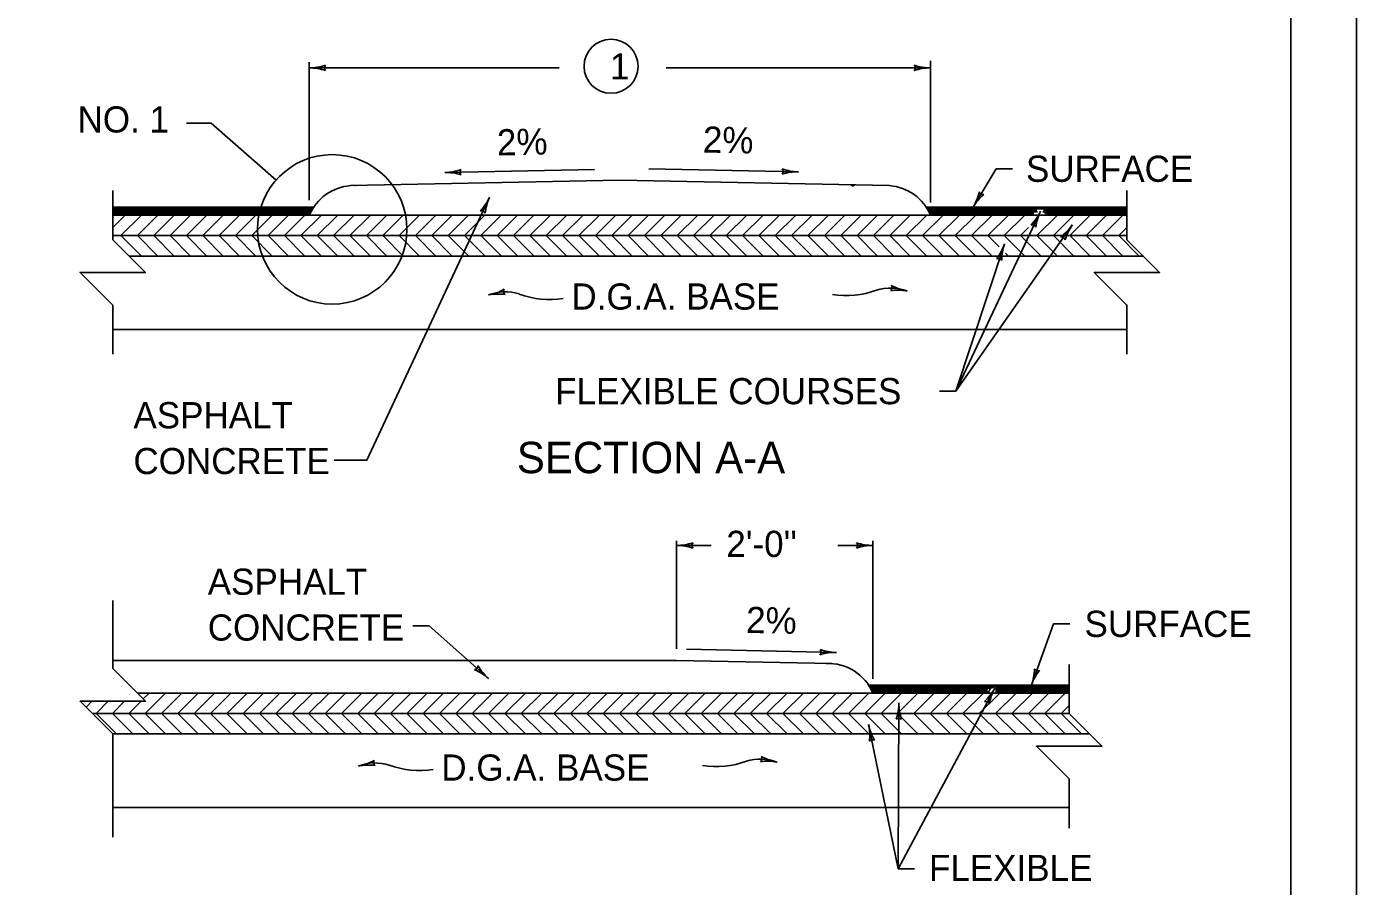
# Model space of a CAD drawing. Extents: x 997.6 to 1036.6, y 998.9 to 1022.6.
# Drawn here: x 1025.84 to 1036, y 1006.08 to 1012.65 of the extents above; entities that cross this region are included whole.
import ezdxf

# ---------------------------------------------------------------- set-up
doc = ezdxf.new("R2010")
doc.units = 0
for name, color, linetype in [('Level 1', 7, 'Continuous'), ('Level 10', 7, 'Continuous'), ('Level 11', 7, 'Continuous'), ('Level 14', 7, 'Continuous')]:
    doc.layers.add(name, color=color, linetype=linetype)

msp = doc.modelspace()

# ---------------------------------------------------------------- linework, layer by layer
at = {"layer": 'Level 1'}
for p, q in [((1027.996, 1011.326), (1027.996, 1012.382)), ((1032.746, 1011.308), (1032.746, 1012.391)), ((1029.907, 1012.337), (1027.996, 1012.337)), ((1032.746, 1012.337), (1030.724, 1012.337)), ((1027.06, 1011.916), (1027.247, 1011.916)), ((1027.247, 1011.916), (1027.745, 1011.48)), ((1031.736, 1011.543), (1030.592, 1011.567)), ((1033.247, 1011.567), (1033.071, 1011.273)), ((1033.372, 1011.567), (1033.247, 1011.567)), ((1028.313, 1011.438), (1030.371, 1011.481)), ((1029.033, 1011.539), (1030.177, 1011.562)), ((1032.432, 1011.438), (1030.371, 1011.481)), ((1028.03, 1011.273), (1026.496, 1011.273)), ((1028.438, 1009.34), (1029.376, 1011.35)), ((1032.713, 1011.273), (1034.246, 1011.273)), ((1028.023, 1011.262), (1026.496, 1011.262)), ((1028.016, 1011.25), (1026.496, 1011.25)), ((1028.012, 1011.242), (1026.496, 1011.242)), ((1028.007, 1011.234), (1026.496, 1011.234)), ((1028.003, 1011.225), (1026.496, 1011.225)), ((1032.746, 1011.213), (1026.496, 1011.213)), ((1026.496, 1011.119), (1026.59, 1011.213)), ((1026.559, 1011.056), (1026.715, 1011.213)), ((1026.684, 1011.056), (1026.84, 1011.213)), ((1026.809, 1011.056), (1026.965, 1011.213)), ((1026.934, 1011.056), (1027.09, 1011.213)), ((1027.059, 1011.056), (1027.215, 1011.213)), ((1027.184, 1011.056), (1027.34, 1011.213)), ((1027.309, 1011.056), (1027.465, 1011.213)), ((1027.434, 1011.056), (1027.59, 1011.213)), ((1027.559, 1011.056), (1027.715, 1011.213)), ((1027.684, 1011.056), (1027.84, 1011.213)), ((1027.809, 1011.056), (1027.965, 1011.213)), ((1027.934, 1011.056), (1028.09, 1011.213)), ((1028.059, 1011.056), (1028.215, 1011.213)), ((1028.184, 1011.056), (1028.34, 1011.213)), ((1028.309, 1011.056), (1028.465, 1011.213)), ((1028.434, 1011.056), (1028.59, 1011.213)), ((1028.559, 1011.056), (1028.715, 1011.213)), ((1028.684, 1011.056), (1028.84, 1011.213)), ((1028.809, 1011.056), (1028.965, 1011.213)), ((1028.934, 1011.056), (1029.09, 1011.213)), ((1029.059, 1011.056), (1029.215, 1011.213)), ((1029.184, 1011.056), (1029.34, 1011.213)), ((1029.309, 1011.056), (1029.465, 1011.213)), ((1029.434, 1011.056), (1029.59, 1011.213)), ((1029.559, 1011.056), (1029.715, 1011.213)), ((1029.684, 1011.056), (1029.841, 1011.213)), ((1029.809, 1011.056), (1029.966, 1011.213)), ((1029.934, 1011.056), (1030.091, 1011.213)), ((1030.059, 1011.056), (1030.216, 1011.213)), ((1030.184, 1011.056), (1030.341, 1011.213)), ((1030.309, 1011.056), (1030.466, 1011.213)), ((1030.434, 1011.056), (1030.591, 1011.213)), ((1030.559, 1011.056), (1030.716, 1011.213)), ((1030.684, 1011.056), (1030.841, 1011.213)), ((1030.809, 1011.056), (1030.966, 1011.213)), ((1030.934, 1011.056), (1031.091, 1011.213)), ((1031.059, 1011.056), (1031.216, 1011.213)), ((1031.184, 1011.056), (1031.341, 1011.213)), ((1031.309, 1011.056), (1031.466, 1011.213)), ((1031.434, 1011.056), (1031.591, 1011.213)), ((1031.559, 1011.056), (1031.716, 1011.213)), ((1031.684, 1011.056), (1031.841, 1011.213)), ((1031.809, 1011.056), (1031.966, 1011.213)), ((1031.934, 1011.056), (1032.091, 1011.213)), ((1032.059, 1011.056), (1032.216, 1011.213)), ((1032.184, 1011.056), (1032.341, 1011.213)), ((1032.309, 1011.056), (1032.466, 1011.213)), ((1032.434, 1011.056), (1032.591, 1011.213)), ((1032.559, 1011.056), (1032.716, 1011.213)), ((1032.684, 1011.056), (1032.841, 1011.213)), ((1032.721, 1011.262), (1034.246, 1011.262)), ((1032.728, 1011.25), (1033.557, 1011.25)), ((1032.734, 1011.239), (1033.562, 1011.239)), ((1032.739, 1011.23), (1033.533, 1011.23)), ((1032.743, 1011.221), (1033.536, 1011.221)), ((1032.746, 1011.213), (1034.246, 1011.213)), ((1032.809, 1011.056), (1032.966, 1011.213)), ((1032.934, 1011.056), (1033.091, 1011.213)), ((1033.586, 1011.242), (1032.939, 1009.868)), ((1033.059, 1011.056), (1033.216, 1011.213)), ((1033.184, 1011.056), (1033.341, 1011.213)), ((1033.309, 1011.056), (1033.466, 1011.213)), ((1033.559, 1011.056), (1033.716, 1011.213)), ((1033.604, 1011.239), (1034.246, 1011.239)), ((1033.608, 1011.25), (1034.246, 1011.25)), ((1033.616, 1011.23), (1034.246, 1011.23)), ((1033.623, 1011.221), (1034.246, 1011.221)), ((1033.684, 1011.056), (1033.841, 1011.213)), ((1033.809, 1011.056), (1033.966, 1011.213)), ((1033.934, 1011.056), (1034.091, 1011.213)), ((1034.059, 1011.056), (1034.216, 1011.213)), ((1032.939, 1009.868), (1033.829, 1011.138)), ((1033.434, 1011.056), (1033.495, 1011.117)), ((1034.184, 1011.056), (1034.246, 1011.119)), ((1034.246, 1011.056), (1026.496, 1011.056)), ((1026.715, 1010.9), (1026.559, 1011.056)), ((1026.84, 1010.9), (1026.684, 1011.056)), ((1026.965, 1010.9), (1026.809, 1011.056)), ((1027.09, 1010.9), (1026.934, 1011.056)), ((1027.215, 1010.9), (1027.059, 1011.056)), ((1027.34, 1010.9), (1027.184, 1011.056)), ((1027.465, 1010.9), (1027.309, 1011.056)), ((1027.59, 1010.9), (1027.434, 1011.056)), ((1027.715, 1010.9), (1027.559, 1011.056)), ((1027.84, 1010.9), (1027.684, 1011.056)), ((1027.965, 1010.9), (1027.809, 1011.056)), ((1028.09, 1010.9), (1027.934, 1011.056)), ((1028.215, 1010.9), (1028.059, 1011.056)), ((1028.34, 1010.9), (1028.184, 1011.056)), ((1028.465, 1010.9), (1028.309, 1011.056)), ((1028.59, 1010.9), (1028.434, 1011.056)), ((1028.715, 1010.9), (1028.559, 1011.056)), ((1028.84, 1010.9), (1028.684, 1011.056)), ((1028.966, 1010.9), (1028.809, 1011.056)), ((1029.091, 1010.9), (1028.934, 1011.056)), ((1029.216, 1010.9), (1029.059, 1011.056)), ((1029.341, 1010.9), (1029.184, 1011.056)), ((1029.466, 1010.9), (1029.309, 1011.056)), ((1029.591, 1010.9), (1029.434, 1011.056)), ((1029.716, 1010.9), (1029.559, 1011.056)), ((1029.841, 1010.9), (1029.684, 1011.056)), ((1029.966, 1010.9), (1029.809, 1011.056)), ((1030.091, 1010.9), (1029.934, 1011.056)), ((1030.216, 1010.9), (1030.059, 1011.056)), ((1030.341, 1010.9), (1030.184, 1011.056)), ((1030.466, 1010.9), (1030.309, 1011.056)), ((1030.591, 1010.9), (1030.434, 1011.056)), ((1030.716, 1010.9), (1030.559, 1011.056)), ((1030.841, 1010.9), (1030.684, 1011.056)), ((1030.966, 1010.9), (1030.809, 1011.056)), ((1031.091, 1010.9), (1030.934, 1011.056)), ((1031.216, 1010.9), (1031.059, 1011.056)), ((1031.341, 1010.9), (1031.184, 1011.056)), ((1031.466, 1010.9), (1031.309, 1011.056)), ((1031.591, 1010.9), (1031.434, 1011.056)), ((1031.716, 1010.9), (1031.559, 1011.056)), ((1031.841, 1010.9), (1031.684, 1011.056)), ((1031.966, 1010.9), (1031.809, 1011.056)), ((1032.091, 1010.9), (1031.934, 1011.056)), ((1032.216, 1010.9), (1032.059, 1011.056)), ((1032.341, 1010.9), (1032.184, 1011.056)), ((1032.466, 1010.9), (1032.309, 1011.056)), ((1032.591, 1010.9), (1032.434, 1011.056)), ((1032.716, 1010.9), (1032.559, 1011.056)), ((1032.841, 1010.9), (1032.684, 1011.056)), ((1032.966, 1010.9), (1032.809, 1011.056)), ((1033.091, 1010.9), (1032.934, 1011.056)), ((1032.939, 1009.868), (1033.31, 1010.992)), ((1033.216, 1010.9), (1033.059, 1011.056)), ((1033.27, 1010.971), (1033.184, 1011.056)), ((1033.466, 1010.9), (1033.309, 1011.056)), ((1033.591, 1010.9), (1033.434, 1011.056)), ((1033.716, 1010.9), (1033.559, 1011.056)), ((1033.841, 1010.9), (1033.684, 1011.056)), ((1033.966, 1010.9), (1033.809, 1011.056)), ((1034.091, 1010.9), (1033.934, 1011.056)), ((1034.216, 1010.9), (1034.059, 1011.056)), ((1034.341, 1010.9), (1034.184, 1011.056)), ((1034.372, 1010.9), (1026.622, 1010.9)), ((1033.341, 1010.9), (1033.319, 1010.922)), ((1034.246, 1010.338), (1026.496, 1010.338)), ((1032.814, 1009.868), (1032.939, 1009.868)), ((1028.188, 1009.34), (1028.438, 1009.34)), ((1030.805, 1008.723), (1030.805, 1007.9)), ((1032.305, 1008.723), (1032.305, 1007.67)), ((1030.805, 1008.689), (1031.069, 1008.689)), ((1030.928, 1008.689), (1031.045, 1008.689)), ((1032.038, 1008.689), (1032.305, 1008.689)), ((1032.053, 1008.689), (1032.305, 1008.689)), ((1028.79, 1008.075), (1028.915, 1008.075)), ((1028.915, 1008.075), (1029.368, 1007.672)), ((1033.685, 1008.089), (1033.517, 1007.622)), ((1033.81, 1008.089), (1033.685, 1008.089)), ((1026.496, 1007.811), (1030.805, 1007.811)), ((1031.991, 1007.787), (1030.805, 1007.811)), ((1032.026, 1007.872), (1030.881, 1007.896)), ((1032.272, 1007.622), (1033.805, 1007.622)), ((1032.28, 1007.61), (1033.237, 1007.61)), ((1033.248, 1007.61), (1033.805, 1007.61)), ((1026.684, 1007.561), (1033.805, 1007.561)), ((1026.729, 1007.516), (1026.774, 1007.561)), ((1026.743, 1007.405), (1026.899, 1007.561)), ((1026.868, 1007.405), (1027.024, 1007.561)), ((1026.993, 1007.405), (1027.149, 1007.561)), ((1027.118, 1007.405), (1027.274, 1007.561)), ((1027.243, 1007.405), (1027.399, 1007.561)), ((1027.368, 1007.405), (1027.524, 1007.561)), ((1027.493, 1007.405), (1027.649, 1007.561)), ((1027.618, 1007.405), (1027.774, 1007.561)), ((1027.743, 1007.405), (1027.899, 1007.561)), ((1027.868, 1007.405), (1028.024, 1007.561)), ((1027.993, 1007.405), (1028.149, 1007.561)), ((1028.118, 1007.405), (1028.274, 1007.561)), ((1028.243, 1007.405), (1028.399, 1007.561)), ((1028.368, 1007.405), (1028.524, 1007.561)), ((1028.493, 1007.405), (1028.649, 1007.561)), ((1028.618, 1007.405), (1028.774, 1007.561)), ((1028.743, 1007.405), (1028.899, 1007.561)), ((1028.868, 1007.405), (1029.024, 1007.561)), ((1028.993, 1007.405), (1029.149, 1007.561)), ((1029.118, 1007.405), (1029.274, 1007.561)), ((1029.243, 1007.405), (1029.399, 1007.561)), ((1029.368, 1007.405), (1029.524, 1007.561)), ((1029.493, 1007.405), (1029.649, 1007.561)), ((1029.618, 1007.405), (1029.774, 1007.561)), ((1029.743, 1007.405), (1029.899, 1007.561)), ((1029.868, 1007.405), (1030.024, 1007.561)), ((1029.993, 1007.405), (1030.149, 1007.561)), ((1030.118, 1007.405), (1030.274, 1007.561)), ((1030.243, 1007.405), (1030.399, 1007.561)), ((1030.368, 1007.405), (1030.524, 1007.561)), ((1030.493, 1007.405), (1030.649, 1007.561)), ((1030.618, 1007.405), (1030.774, 1007.561)), ((1030.743, 1007.405), (1030.899, 1007.561)), ((1030.868, 1007.405), (1031.024, 1007.561)), ((1030.993, 1007.405), (1031.149, 1007.561)), ((1031.118, 1007.405), (1031.274, 1007.561)), ((1031.243, 1007.405), (1031.399, 1007.561)), ((1031.368, 1007.405), (1031.524, 1007.561)), ((1031.493, 1007.405), (1031.649, 1007.561)), ((1031.618, 1007.405), (1031.774, 1007.561)), ((1031.743, 1007.405), (1031.899, 1007.561)), ((1031.868, 1007.405), (1032.024, 1007.561)), ((1031.993, 1007.405), (1032.149, 1007.561)), ((1032.118, 1007.405), (1032.274, 1007.561)), ((1032.243, 1007.405), (1032.399, 1007.561)), ((1032.286, 1007.599), (1033.204, 1007.599)), ((1032.293, 1007.588), (1033.18, 1007.588)), ((1032.297, 1007.579), (1033.182, 1007.579)), ((1032.302, 1007.569), (1033.188, 1007.569)), ((1032.368, 1007.405), (1032.524, 1007.561)), ((1032.493, 1007.405), (1032.649, 1007.561)), ((1032.497, 1006.217), (1033.236, 1007.598)), ((1032.618, 1007.405), (1032.774, 1007.561)), ((1032.743, 1007.405), (1032.899, 1007.561)), ((1032.868, 1007.405), (1033.024, 1007.561)), ((1032.993, 1007.405), (1033.149, 1007.561)), ((1033.118, 1007.405), (1033.274, 1007.561)), ((1033.243, 1007.405), (1033.399, 1007.561)), ((1033.248, 1007.599), (1033.805, 1007.599)), ((1033.248, 1007.588), (1033.805, 1007.588)), ((1033.248, 1007.579), (1033.805, 1007.579)), ((1033.248, 1007.569), (1033.805, 1007.569)), ((1033.368, 1007.405), (1033.524, 1007.561)), ((1033.493, 1007.405), (1033.649, 1007.561)), ((1033.618, 1007.405), (1033.774, 1007.561)), ((1026.292, 1007.454), (1026.337, 1007.499)), ((1033.805, 1007.405), (1026.34, 1007.405)), ((1026.368, 1007.405), (1026.462, 1007.499)), ((1026.524, 1007.249), (1026.368, 1007.405)), ((1026.493, 1007.405), (1026.587, 1007.499)), ((1026.649, 1007.249), (1026.493, 1007.405)), ((1026.618, 1007.405), (1026.712, 1007.499)), ((1026.774, 1007.249), (1026.618, 1007.405)), ((1026.899, 1007.249), (1026.743, 1007.405)), ((1027.024, 1007.249), (1026.868, 1007.405)), ((1027.149, 1007.249), (1026.993, 1007.405)), ((1027.274, 1007.249), (1027.118, 1007.405)), ((1027.399, 1007.249), (1027.243, 1007.405)), ((1027.524, 1007.249), (1027.368, 1007.405)), ((1027.649, 1007.249), (1027.493, 1007.405)), ((1027.774, 1007.249), (1027.618, 1007.405)), ((1027.899, 1007.249), (1027.743, 1007.405)), ((1028.024, 1007.249), (1027.868, 1007.405)), ((1028.149, 1007.249), (1027.993, 1007.405)), ((1028.274, 1007.249), (1028.118, 1007.405)), ((1028.399, 1007.249), (1028.243, 1007.405)), ((1028.524, 1007.249), (1028.368, 1007.405)), ((1028.649, 1007.249), (1028.493, 1007.405)), ((1028.774, 1007.249), (1028.618, 1007.405)), ((1028.899, 1007.249), (1028.743, 1007.405)), ((1029.024, 1007.249), (1028.868, 1007.405)), ((1029.149, 1007.249), (1028.993, 1007.405)), ((1029.274, 1007.249), (1029.118, 1007.405)), ((1029.399, 1007.249), (1029.243, 1007.405)), ((1029.524, 1007.249), (1029.368, 1007.405)), ((1029.649, 1007.249), (1029.493, 1007.405)), ((1029.774, 1007.249), (1029.618, 1007.405)), ((1029.899, 1007.249), (1029.743, 1007.405)), ((1030.024, 1007.249), (1029.868, 1007.405)), ((1030.149, 1007.249), (1029.993, 1007.405)), ((1030.274, 1007.249), (1030.118, 1007.405)), ((1030.399, 1007.249), (1030.243, 1007.405)), ((1030.524, 1007.249), (1030.368, 1007.405)), ((1030.649, 1007.249), (1030.493, 1007.405)), ((1030.774, 1007.249), (1030.618, 1007.405)), ((1030.899, 1007.249), (1030.743, 1007.405)), ((1031.024, 1007.249), (1030.868, 1007.405)), ((1031.149, 1007.249), (1030.993, 1007.405)), ((1031.274, 1007.249), (1031.118, 1007.405)), ((1031.399, 1007.249), (1031.243, 1007.405)), ((1031.524, 1007.249), (1031.368, 1007.405)), ((1031.649, 1007.249), (1031.493, 1007.405)), ((1031.774, 1007.249), (1031.618, 1007.405)), ((1031.899, 1007.249), (1031.743, 1007.405)), ((1032.024, 1007.249), (1031.868, 1007.405)), ((1032.149, 1007.249), (1031.993, 1007.405)), ((1032.274, 1007.249), (1032.118, 1007.405)), ((1032.399, 1007.249), (1032.243, 1007.405)), ((1032.524, 1007.249), (1032.368, 1007.405)), ((1032.649, 1007.249), (1032.493, 1007.405)), ((1032.497, 1006.217), (1032.504, 1007.486)), ((1032.774, 1007.249), (1032.618, 1007.405)), ((1032.899, 1007.249), (1032.743, 1007.405)), ((1033.024, 1007.249), (1032.868, 1007.405)), ((1033.149, 1007.249), (1032.993, 1007.405)), ((1033.274, 1007.249), (1033.118, 1007.405)), ((1033.399, 1007.249), (1033.243, 1007.405)), ((1033.524, 1007.249), (1033.368, 1007.405)), ((1033.649, 1007.249), (1033.493, 1007.405)), ((1033.774, 1007.249), (1033.618, 1007.405)), ((1033.743, 1007.405), (1033.805, 1007.467)), ((1033.899, 1007.249), (1033.743, 1007.405)), ((1032.497, 1006.217), (1032.272, 1007.32)), ((1033.962, 1007.249), (1026.496, 1007.249)), ((1033.805, 1006.686), (1026.496, 1006.686)), ((1032.497, 1006.217), (1032.622, 1006.217))]:
    msp.add_line(p, q, dxfattribs=at)
for points in [[(1026.496, 1010.15), (1026.496, 1010.525), (1026.246, 1010.775), (1026.746, 1010.775), (1026.496, 1011.025), (1026.496, 1011.4)], [(1032.136, 1011.444), (1032.151, 1011.433)], [(1032.151, 1011.433), (1032.165, 1011.443)], [(1034.246, 1010.15), (1034.246, 1010.525), (1033.996, 1010.775), (1034.496, 1010.775), (1034.246, 1011.025), (1034.246, 1011.4)], [(1026.496, 1006.459), (1026.496, 1007.249), (1026.246, 1007.499), (1026.746, 1007.499), (1026.496, 1007.749), (1026.496, 1008.269)], [(1033.805, 1006.53), (1033.805, 1006.905), (1033.555, 1007.155), (1034.055, 1007.155), (1033.805, 1007.405), (1033.805, 1007.78)]]:
    msp.add_lwpolyline(points, dxfattribs=at)
for points in [[(1026.496, 1011.273), (1028.03, 1011.273), (1028.023, 1011.262), (1028.016, 1011.25), (1028.012, 1011.242), (1028.007, 1011.234), (1028.003, 1011.225), (1027.997, 1011.213), (1026.496, 1011.213)], [(1032.713, 1011.273), (1034.246, 1011.273), (1034.246, 1011.213), (1032.746, 1011.213), (1032.743, 1011.221), (1032.739, 1011.23), (1032.734, 1011.239), (1032.728, 1011.25), (1032.721, 1011.262)], [(1032.305, 1007.561), (1033.195, 1007.561), (1033.188, 1007.569), (1033.204, 1007.599), (1033.237, 1007.61), (1033.248, 1007.61), (1033.248, 1007.599), (1033.248, 1007.588), (1033.248, 1007.579), (1033.248, 1007.569), (1033.247, 1007.561), (1033.805, 1007.561), (1033.805, 1007.622), (1032.272, 1007.622), (1032.28, 1007.61), (1032.286, 1007.599), (1032.293, 1007.588), (1032.297, 1007.579), (1032.302, 1007.569)]]:
    msp.add_lwpolyline(points, close=True, dxfattribs=at)
for centre, radius in [((1030.304, 1012.35), 0.206), ((1028.173, 1011.104), 0.571)]:
    msp.add_circle(centre, radius, dxfattribs=at)
for centre, radius, start, end in [((1027.996, 1012.728), 0.391, 270, 288.6688), ((1027.996, 1011.947), 0.391, 71.3472, 89.9939), ((1027.996, 1012.728), 0.391, 269.9878, 270), ((1028.145, 1012.337), 0.0312, 138.7746, 220.8913), ((1032.598, 1012.337), 0.0312, 318.7746, 40.8913), ((1032.746, 1012.728), 0.391, 251.3472, 269.9939), ((1032.746, 1011.947), 0.391, 90, 108.6688), ((1032.746, 1011.947), 0.391, 89.9878, 90), ((1029.025, 1011.929), 0.391, 271.1969, 289.8657), ((1029.041, 1011.148), 0.391, 72.544, 91.1908), ((1029.025, 1011.929), 0.391, 271.1847, 271.1969), ((1029.181, 1011.542), 0.0312, 139.9715, 222.0882), ((1031.588, 1011.546), 0.0312, 317.5777, 39.6944), ((1031.728, 1011.153), 0.391, 88.8031, 107.4719), ((1031.744, 1011.934), 0.391, 250.1503, 268.797), ((1031.728, 1011.153), 0.391, 88.7909, 88.8031), ((1028.342, 1011.064), 0.375, 94.3987, 156.671), ((1028.341, 1011.064), 0.375, 88.0259, 89.1715), ((1032.402, 1011.064), 0.375, 23.329, 85.6013), ((1032.735, 1011.474), 0.391, 329.1056, 347.7743), ((1033.406, 1011.073), 0.391, 130.4527, 149.0994), ((1033.147, 1011.401), 0.0312, 197.8802, 279.9968), ((1029.022, 1011.515), 0.391, 316.3196, 334.9663), ((1029.73, 1011.184), 0.391, 154.9724, 173.6412), ((1029.73, 1011.184), 0.391, 154.9602, 154.9724), ((1032.735, 1011.474), 0.391, 329.0933, 329.1056), ((1029.313, 1011.215), 0.0312, 23.747, 105.8637), ((1033.232, 1011.408), 0.391, 316.1305, 334.7772), ((1033.939, 1011.075), 0.391, 154.7833, 173.4521), ((1033.939, 1011.075), 0.391, 154.7711, 154.7833), ((1033.522, 1011.108), 0.0312, 23.5579, 105.6746), ((1033.509, 1011.362), 0.391, 306.3145, 324.9613), ((1034.149, 1010.913), 0.391, 144.9674, 163.6362), ((1034.149, 1010.913), 0.391, 144.9551, 144.9674), ((1032.939, 1011.115), 0.391, 323.0691, 341.7158), ((1033.681, 1010.87), 0.391, 161.7219, 180.3907), ((1033.681, 1010.87), 0.391, 161.7097, 161.7219), ((1033.743, 1011.016), 0.0312, 13.742, 95.8587), ((1033.263, 1010.851), 0.0312, 30.4965, 112.6132), ((1032.439, 1010.288), 0.368, 69.7939, 106.7645), ((1032.42, 1010.66), 0.0312, 308.5049, 30.6215), ((1032.638, 1011.017), 0.391, 240.7274, 259.3961), ((1029.297, 1010.987), 0.391, 280.6039, 299.2726), ((1029.495, 1010.258), 0.368, 73.2355, 110.2061), ((1029.44, 1010.219), 0.391, 81.951, 100.5977), ((1029.297, 1010.987), 0.391, 280.5916, 280.6039), ((1029.514, 1010.63), 0.0312, 149.3785, 231.4952), ((1029.835, 1011.246), 0.678, 249.8338, 278.7955), ((1032.099, 1011.276), 0.678, 261.2045, 290.1662), ((1032.494, 1010.249), 0.391, 79.4023, 98.049), ((1032.638, 1011.017), 0.391, 259.3961, 259.4084), ((1030.805, 1009.08), 0.391, 270, 288.6688), ((1030.805, 1008.299), 0.391, 71.3472, 89.9939), ((1030.954, 1008.689), 0.0312, 138.7746, 220.8913), ((1032.157, 1008.689), 0.0312, 318.7746, 40.8913), ((1032.305, 1009.08), 0.391, 251.3472, 269.9939), ((1032.305, 1008.299), 0.391, 90, 108.6688), ((1032.305, 1008.299), 0.391, 89.9878, 90), ((1031.877, 1007.875), 0.0312, 317.5777, 39.6944), ((1032.018, 1007.481), 0.391, 88.8031, 107.4719), ((1032.034, 1008.262), 0.391, 250.1503, 268.797), ((1032.018, 1007.481), 0.391, 88.7909, 88.8031), ((1029.257, 1007.771), 0.0312, 277.077, 359.1937), ((1029.108, 1007.38), 0.391, 48.3024, 66.9712), ((1029.627, 1007.963), 0.391, 209.6496, 228.2963), ((1031.961, 1007.413), 0.375, 23.3284, 91.9741), ((1033.149, 1007.754), 0.391, 340.2192, 358.888), ((1033.884, 1007.49), 0.391, 141.5664, 160.2131), ((1033.567, 1007.762), 0.0312, 208.9938, 291.1105), ((1029.108, 1007.38), 0.391, 48.2902, 48.3024), ((1033.149, 1007.754), 0.391, 340.207, 340.2192), ((1032.891, 1007.782), 0.391, 313.2141, 331.8608), ((1033.58, 1007.413), 0.391, 151.8669, 170.5357), ((1033.58, 1007.413), 0.391, 151.8547, 151.8669), ((1032.113, 1007.488), 0.391, 341.0388, 359.6855), ((1032.895, 1007.484), 0.391, 179.6916, 198.3604), ((1032.895, 1007.484), 0.391, 179.6794, 179.6916), ((1033.166, 1007.467), 0.0312, 20.6415, 102.7582), ((1032.655, 1007.398), 0.391, 191.5228, 210.1916), ((1031.89, 1007.242), 0.391, 352.87, 11.5167), ((1032.655, 1007.398), 0.391, 191.5106, 191.5228), ((1032.503, 1007.337), 0.0312, 48.4662, 130.5829), ((1032.302, 1007.174), 0.0312, 60.2974, 142.4141), ((1028.303, 1007.388), 0.391, 280.6039, 299.2726), ((1028.502, 1006.659), 0.368, 73.2355, 110.2061), ((1028.447, 1006.62), 0.391, 81.951, 100.5977), ((1028.303, 1007.388), 0.391, 280.5916, 280.6039), ((1028.521, 1007.031), 0.0312, 149.3785, 231.4952), ((1028.842, 1007.647), 0.678, 249.8338, 278.7955), ((1031.106, 1007.677), 0.678, 261.2045, 290.1662), ((1031.445, 1006.689), 0.368, 69.7939, 106.7645), ((1031.426, 1007.061), 0.0312, 308.5049, 30.6215), ((1031.501, 1006.65), 0.391, 79.4023, 98.049), ((1031.644, 1007.418), 0.391, 240.7274, 259.3961), ((1031.644, 1007.418), 0.391, 259.3961, 259.4084)]:
    msp.add_arc(centre, radius, start, end, dxfattribs=at)
at = {"layer": 'Level 10'}
msp.add_line((1035.5, 1021.5), (1035.5, 1000.5), dxfattribs=at)
at = {"layer": 'Level 11'}
msp.add_lwpolyline([(1007, 1000.5), (1035.5, 1000.5), (1035.5, 1021.5), (1007, 1021.5)], close=True, dxfattribs=at)
at = {"layer": 'Level 14'}
msp.add_line((1036, 1022), (1036, 1000), dxfattribs=at)

# ---------------------------------------------------------------- texts
at = {"layer": 'Level 1'}
for s, height, p in [('1', 0.2, (1030.296, 1012.25)), ('NO. 1', 0.2, (1026.227, 1011.844)), ('SURFACE', 0.2, (1033.475, 1011.467)), ('D.G.A. BASE', 0.2, (1030.001, 1010.491)), ('FLEXIBLE COURSES', 0.2, (1029.877, 1009.768)), ('ASPHALT', 0.2, (1026.654, 1009.584)), ('CONCRETE', 0.2, (1026.654, 1009.234)), ('SECTION A-A', 0.24, (1029.584, 1009.241)), ("2'-0''", 0.2, (1031.185, 1008.601)), ('ASPHALT', 0.2, (1027.222, 1008.312)), ('CONCRETE', 0.2, (1027.222, 1007.962)), ('SURFACE', 0.2, (1033.922, 1007.99)), ('D.G.A. BASE', 0.2, (1029.007, 1006.892)), ('FLEXIBLE', 0.2, (1032.734, 1006.125))]:
    msp.add_text(s, height=height, dxfattribs=at).set_placement(p)
for rotation, p in [(1.1942, (1029.434, 1011.668)), (358.8058, (1031.004, 1011.691)), (358.8058, (1031.334, 1008.021))]:
    msp.add_text('2%', height=0.2, rotation=rotation, dxfattribs=at).set_placement(p)

doc.saveas('drawing.dxf')
